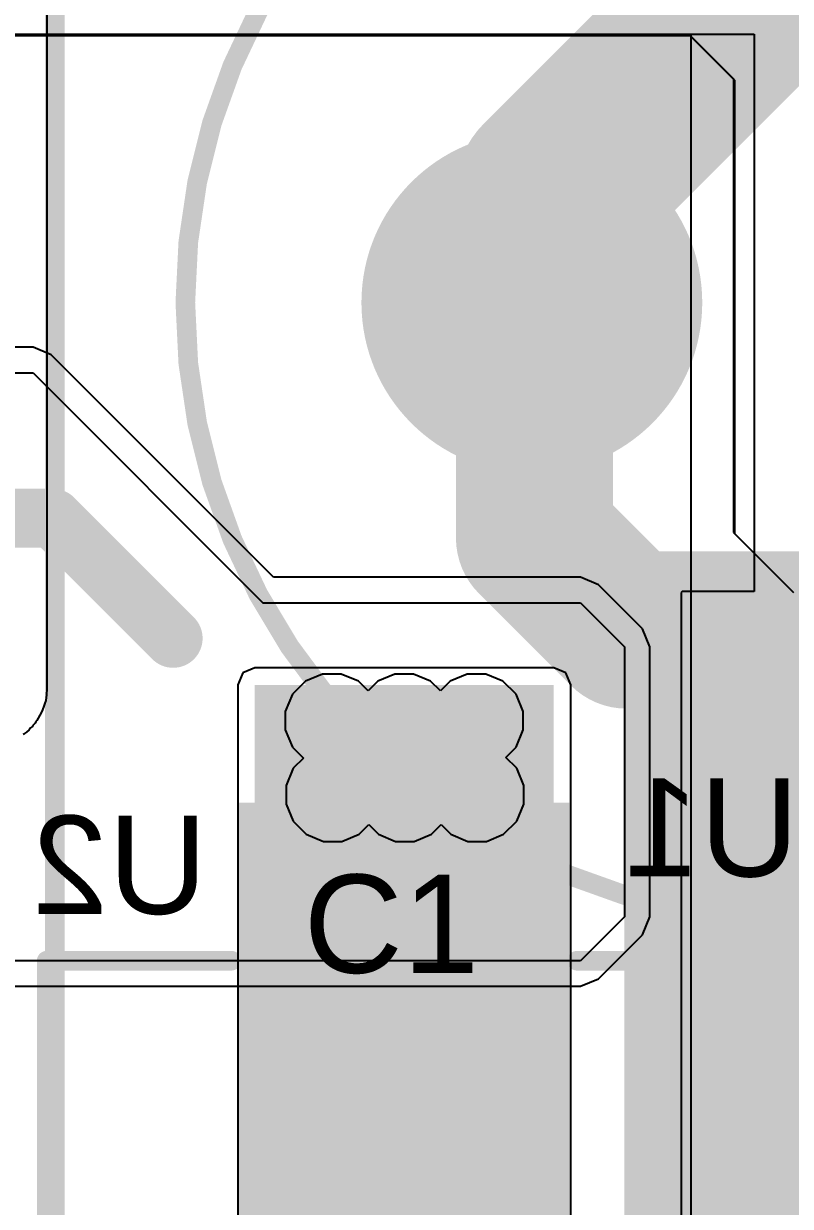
# Model space of a CAD drawing. Header units: millimetres. Extents: x -0.24 to 4.31, y -0.01 to 3.37.
# Drawn here: x 0.7661 to 0.9612, y 0.5981 to 0.899 of the extents above; entities that cross this region are included whole.
import ezdxf

# ---------------------------------------------------------------- set-up
doc = ezdxf.new("R2010")
doc.units = ezdxf.units.MM
doc.header["$MEASUREMENT"] = 0
for name, color, linetype in [('BottomLayer', 5, 'Continuous'), ('BottomOverlay', 54, 'Continuous'), ('BottomPaste', 16, 'Continuous'), ('BottomSolder', 6, 'Continuous'), ('MidLayer1', 16, 'Continuous'), ('MidLayer2', 76, 'Continuous'), ('MultiLayer', 9, 'Continuous'), ('PadHoleLayer', 156, 'Continuous'), ('TopLayer', 1, 'Continuous'), ('TopOverlay', 2, 'Continuous'), ('TopPaste', 8, 'Continuous'), ('TopSolder', 216, 'Continuous'), ('ViaHoleLayer', 16, 'Continuous')]:
    doc.layers.add(name, color=color, linetype=linetype)
doc.styles.add('Arial', font='arial.ttf', dxfattribs={"height": 0.2})

# ---------------------------------------------------------------- blocks, each defined once
blk = doc.blocks.new('6_8UF400V87EC0241_13')
at = {"layer": 'BottomLayer'}
h = blk.add_hatch(color=5, dxfattribs=at)
edge = h.paths.add_edge_path()
edge.add_arc((0.06929, 0), 0.03937, 0, 360)
at = {"layer": 'BottomSolder'}
h = blk.add_hatch(color=6, dxfattribs=at)
edge = h.paths.add_edge_path()
edge.add_arc((0.06929, 0), 0.04337, 0, 360)
at = {"layer": 'MidLayer1'}
h = blk.add_hatch(color=16, dxfattribs=at)
edge = h.paths.add_edge_path()
edge.add_arc((0.06929, 0), 0.03937, 0, 360)
at = {"layer": 'MidLayer2'}
h = blk.add_hatch(color=76, dxfattribs=at)
edge = h.paths.add_edge_path()
edge.add_arc((0.06929, 0), 0.03937, 0, 360)
at = {"layer": 'MultiLayer'}
h = blk.add_hatch(color=9, dxfattribs=at)
edge = h.paths.add_edge_path()
edge.add_arc((0.06929, 0), 0.03937, 0, 360)
at = {"layer": 'PadHoleLayer'}
h = blk.add_hatch(color=156, dxfattribs=at)
edge = h.paths.add_edge_path()
edge.add_arc((0.06929, 0), 0.01969, 0, 360)
at = {"layer": 'TopLayer'}
h = blk.add_hatch(color=1, dxfattribs=at)
edge = h.paths.add_edge_path()
edge.add_arc((0.06929, 0), 0.03937, 0, 360)
at = {"layer": 'TopSolder'}
h = blk.add_hatch(color=216, dxfattribs=at)
edge = h.paths.add_edge_path()
edge.add_arc((0.06929, 0), 0.04337, 0, 360)
at = {"layer": 'TopOverlay'}
for points, const_width in [([(0.15748, 0, 1), (-0.15748, 0, 1)], 0.005), ([(0.15623, 0, 1), (0.15873, 0, 1)], 0.0025)]:
    blk.add_lwpolyline(points, format="xyb", close=True, dxfattribs=dict(at, const_width=const_width))
blk = doc.blocks.new('HF32FA_G_005_HSL1_25')
at = {"layer": 'TopOverlay', "const_width": 0.005}
blk.add_lwpolyline([(-0.347, -0.2), (0.347, -0.2)], dxfattribs=at)
blk = doc.blocks.new('SOT_89_3_B_41')
at = {"layer": 'BottomLayer'}
for points in [[(-0.07047, 0.07864), (-0.04764, 0.07864), (-0.04764, 0.01053), (-0.07047, 0.01053)], [(-0.01142, 0.07864), (0.01142, 0.07864), (0.01142, 0.01053), (-0.01142, 0.01053)], [(0.04764, 0.07864), (0.07047, 0.07864), (0.07047, 0.01053), (0.04764, 0.01053)], [(-0.03805, 0.01506), (0.03805, 0.01506), (0.03805, -0.10423), (-0.03805, -0.10423)]]:
    blk.add_hatch(color=5, dxfattribs=at).paths.add_polyline_path(points)
at = {"layer": 'BottomPaste'}
for points in [[(-0.07047, 0.07864), (-0.04764, 0.07864), (-0.04764, 0.01053), (-0.07047, 0.01053)], [(-0.01142, 0.07864), (0.01142, 0.07864), (0.01142, 0.01053), (-0.01142, 0.01053)], [(0.04764, 0.07864), (0.07047, 0.07864), (0.07047, 0.01053), (0.04764, 0.01053)], [(-0.03805, 0.01506), (0.03805, 0.01506), (0.03805, -0.10423), (-0.03805, -0.10423)]]:
    blk.add_hatch(color=16, dxfattribs=at).paths.add_polyline_path(points)
at = {"layer": 'BottomSolder'}
for points in [[(-0.07447, 0.08264), (-0.04364, 0.08264), (-0.04364, 0.00653), (-0.07447, 0.00653)], [(-0.01542, 0.08264), (0.01542, 0.08264), (0.01542, 0.00653), (-0.01542, 0.00653)], [(0.04364, 0.08264), (0.07447, 0.08264), (0.07447, 0.00653), (0.04364, 0.00653)], [(-0.04205, 0.01906), (0.04205, 0.01906), (0.04205, -0.10823), (-0.04205, -0.10823)]]:
    blk.add_hatch(color=6, dxfattribs=at).paths.add_polyline_path(points)
at = {"layer": 'BottomOverlay', "const_width": 0.005}
for points in [[(-0.082, 0.05), (-0.082, 0.04)], [(-0.077, 0.045), (-0.082, 0.05)], [(-0.077, 0.045), (-0.082, 0.04)], [(-0.091, 0.035), (-0.091, -0.068)], [(0.091, 0.035), (0.091, -0.068)], [(-0.044, -0.068), (-0.091, -0.068)], [(0.091, -0.068), (0.044, -0.068)]]:
    blk.add_lwpolyline(points, dxfattribs=at)
at = {"layer": 'BottomOverlay', "const_width": 0.0025}
for points in [[(-0.08325, 0.05, 1), (-0.08075, 0.05, 1)], [(-0.08325, 0.05, 1), (-0.08075, 0.05, 1)], [(-0.07825, 0.045, 1), (-0.07575, 0.045, 1)], [(-0.07825, 0.045, 1), (-0.07575, 0.045, 1)], [(-0.08325, 0.04, 1), (-0.08075, 0.04, 1)], [(-0.08325, 0.04, 1), (-0.08075, 0.04, 1)], [(-0.09225, 0.035, 1), (-0.08975, 0.035, 1)], [(0.08975, 0.035, 1), (0.09225, 0.035, 1)], [(-0.09225, -0.068, 1), (-0.08975, -0.068, 1)], [(-0.09225, -0.068, 1), (-0.08975, -0.068, 1)], [(-0.04525, -0.068, 1), (-0.04275, -0.068, 1)], [(0.04275, -0.068, 1), (0.04525, -0.068, 1)], [(0.08975, -0.068, 1), (0.09225, -0.068, 1)], [(0.08975, -0.068, 1), (0.09225, -0.068, 1)]]:
    blk.add_lwpolyline(points, format="xyb", close=True, dxfattribs=at)
blk = doc.blocks.new('SMA_62')
at = {"layer": 'TopLayer'}
for points in [[(-0.12402, 0.03346), (-0.03346, 0.03346), (-0.03346, -0.03346), (-0.12402, -0.03346)], [(0.03346, 0.03346), (0.12402, 0.03346), (0.12402, -0.03346), (0.03346, -0.03346)]]:
    blk.add_hatch(color=1, dxfattribs=at).paths.add_polyline_path(points)
at = {"layer": 'TopOverlay'}
for points in [[(-0.16366, -0.056), (-0.12406, -0.056), (-0.12406, 0.05595), (-0.16366, 0.05595)], [(-0.12992, 0.03638), (-0.1022, 0.03638), (-0.1022, 0.05598), (-0.12992, 0.05598)], [(-0.12992, -0.05598), (-0.1022, -0.05598), (-0.1022, -0.03638), (-0.12992, -0.03638)]]:
    blk.add_hatch(color=2, dxfattribs=at).paths.add_polyline_path(points)
at = {"layer": 'TopPaste'}
for points in [[(-0.12402, 0.03346), (-0.03346, 0.03346), (-0.03346, -0.03346), (-0.12402, -0.03346)], [(0.03346, 0.03346), (0.12402, 0.03346), (0.12402, -0.03346), (0.03346, -0.03346)]]:
    blk.add_hatch(color=8, dxfattribs=at).paths.add_polyline_path(points)
at = {"layer": 'TopSolder'}
for points in [[(-0.12802, 0.03746), (-0.02946, 0.03746), (-0.02946, -0.03746), (-0.12802, -0.03746)], [(0.02946, 0.03746), (0.12802, 0.03746), (0.12802, -0.03746), (0.02946, -0.03746)]]:
    blk.add_hatch(color=216, dxfattribs=at).paths.add_polyline_path(points)
at = {"layer": 'TopOverlay', "const_width": 0.005}
for points in [[(-0.10465, 0.05345), (0.08115, 0.05345)], [(0.08115, 0.05345), (0.08115, 0.03985)], [(0.08115, -0.03985), (0.08115, -0.05345)], [(-0.10465, -0.05345), (0.08115, -0.05345)]]:
    blk.add_lwpolyline(points, dxfattribs=at)
at = {"layer": 'TopOverlay', "const_width": 0.0025}
for points in [[(-0.1059, 0.05345, 1), (-0.1034, 0.05345, 1)], [(0.0799, 0.05345, 1), (0.0824, 0.05345, 1)], [(0.0799, 0.05345, 1), (0.0824, 0.05345, 1)], [(0.0799, 0.03985, 1), (0.0824, 0.03985, 1)], [(0.0799, -0.03985, 1), (0.0824, -0.03985, 1)], [(-0.1059, -0.05345, 1), (-0.1034, -0.05345, 1)], [(0.0799, -0.05345, 1), (0.0824, -0.05345, 1)], [(0.0799, -0.05345, 1), (0.0824, -0.05345, 1)]]:
    blk.add_lwpolyline(points, format="xyb", close=True, dxfattribs=at)

msp = doc.modelspace()

# ---------------------------------------------------------------- hatches: boundary and pattern name
at = {"layer": 'BottomLayer'}
msp.add_hatch(color=5, dxfattribs=at).paths.add_polyline_path([(0.82489, 0.57753), (0.901, 0.57753), (0.901, 0.73075), (0.82489, 0.73075)])
h = msp.add_hatch(color=5, dxfattribs=at)
edge = h.paths.add_edge_path()
edge.add_arc((0.84455, 0.72166), 0.00787, 0, 360)
h = msp.add_hatch(color=5, dxfattribs=at)
edge = h.paths.add_edge_path()
edge.add_arc((0.86294, 0.72166), 0.00787, 0, 360)
h = msp.add_hatch(color=5, dxfattribs=at)
edge = h.paths.add_edge_path()
edge.add_arc((0.88133, 0.72166), 0.00787, 0, 360)
h = msp.add_hatch(color=5, dxfattribs=at)
edge = h.paths.add_edge_path()
edge.add_arc((0.84473, 0.70282), 0.00787, 0, 360)
h = msp.add_hatch(color=5, dxfattribs=at)
edge = h.paths.add_edge_path()
edge.add_arc((0.86312, 0.70282), 0.00787, 0, 360)
h = msp.add_hatch(color=5, dxfattribs=at)
edge = h.paths.add_edge_path()
edge.add_arc((0.88151, 0.70282), 0.00787, 0, 360)
at = {"layer": 'MidLayer1'}
h = msp.add_hatch(color=16, dxfattribs=at)
edge = h.paths.add_edge_path()
edge.add_arc((0.84455, 0.72166), 0.00787, 0, 360)
h = msp.add_hatch(color=16, dxfattribs=at)
edge = h.paths.add_edge_path()
edge.add_arc((0.86294, 0.72166), 0.00787, 0, 360)
h = msp.add_hatch(color=16, dxfattribs=at)
edge = h.paths.add_edge_path()
edge.add_arc((0.88133, 0.72166), 0.00787, 0, 360)
h = msp.add_hatch(color=16, dxfattribs=at)
edge = h.paths.add_edge_path()
edge.add_arc((0.84473, 0.70282), 0.00787, 0, 360)
h = msp.add_hatch(color=16, dxfattribs=at)
edge = h.paths.add_edge_path()
edge.add_arc((0.86312, 0.70282), 0.00787, 0, 360)
h = msp.add_hatch(color=16, dxfattribs=at)
edge = h.paths.add_edge_path()
edge.add_arc((0.88151, 0.70282), 0.00787, 0, 360)
at = {"layer": 'MidLayer2'}
h = msp.add_hatch(color=76, dxfattribs=at)
edge = h.paths.add_edge_path()
edge.add_arc((0.84455, 0.72166), 0.00787, 0, 360)
h = msp.add_hatch(color=76, dxfattribs=at)
edge = h.paths.add_edge_path()
edge.add_arc((0.86294, 0.72166), 0.00787, 0, 360)
h = msp.add_hatch(color=76, dxfattribs=at)
edge = h.paths.add_edge_path()
edge.add_arc((0.88133, 0.72166), 0.00787, 0, 360)
h = msp.add_hatch(color=76, dxfattribs=at)
edge = h.paths.add_edge_path()
edge.add_arc((0.84473, 0.70282), 0.00787, 0, 360)
h = msp.add_hatch(color=76, dxfattribs=at)
edge = h.paths.add_edge_path()
edge.add_arc((0.86312, 0.70282), 0.00787, 0, 360)
h = msp.add_hatch(color=76, dxfattribs=at)
edge = h.paths.add_edge_path()
edge.add_arc((0.88151, 0.70282), 0.00787, 0, 360)
at = {"layer": 'TopLayer'}
msp.add_hatch(color=1, dxfattribs=at).paths.add_polyline_path([(0.919, 0.51408), (1.0209, 0.51408), (1.0209, 0.74472), (0.919, 0.74472)])
h = msp.add_hatch(color=1, dxfattribs=at)
edge = h.paths.add_edge_path()
edge.add_arc((0.84455, 0.72166), 0.00787, 0, 360)
h = msp.add_hatch(color=1, dxfattribs=at)
edge = h.paths.add_edge_path()
edge.add_arc((0.86294, 0.72166), 0.00787, 0, 360)
h = msp.add_hatch(color=1, dxfattribs=at)
edge = h.paths.add_edge_path()
edge.add_arc((0.88133, 0.72166), 0.00787, 0, 360)
h = msp.add_hatch(color=1, dxfattribs=at)
edge = h.paths.add_edge_path()
edge.add_arc((0.84473, 0.70282), 0.00787, 0, 360)
h = msp.add_hatch(color=1, dxfattribs=at)
edge = h.paths.add_edge_path()
edge.add_arc((0.86312, 0.70282), 0.00787, 0, 360)
h = msp.add_hatch(color=1, dxfattribs=at)
edge = h.paths.add_edge_path()
edge.add_arc((0.88151, 0.70282), 0.00787, 0, 360)
at = {"layer": 'ViaHoleLayer'}
h = msp.add_hatch(color=16, dxfattribs=at)
edge = h.paths.add_edge_path()
edge.add_arc((0.84455, 0.72166), 0.00394, 0, 360)
h = msp.add_hatch(color=16, dxfattribs=at)
edge = h.paths.add_edge_path()
edge.add_arc((0.86294, 0.72166), 0.00394, 0, 360)
h = msp.add_hatch(color=16, dxfattribs=at)
edge = h.paths.add_edge_path()
edge.add_arc((0.88133, 0.72166), 0.00394, 0, 360)
h = msp.add_hatch(color=16, dxfattribs=at)
edge = h.paths.add_edge_path()
edge.add_arc((0.84473, 0.70282), 0.00394, 0, 360)
h = msp.add_hatch(color=16, dxfattribs=at)
edge = h.paths.add_edge_path()
edge.add_arc((0.86312, 0.70282), 0.00394, 0, 360)
h = msp.add_hatch(color=16, dxfattribs=at)
edge = h.paths.add_edge_path()
edge.add_arc((0.88151, 0.70282), 0.00394, 0, 360)

# ---------------------------------------------------------------- linework, layer by layer
at = {"layer": 'BottomLayer'}
for p, q in [((0.41756, 0.89628), (0.93586, 0.89628)), ((0.93586, 0.89628), (0.93586, 0.29071)), ((0.82489, 0.73508), (0.82183, 0.73381)), ((0.901, 0.73508), (0.82489, 0.73508)), ((0.90406, 0.73381), (0.901, 0.73508)), ((0.82183, 0.73381), (0.82056, 0.73075)), ((0.90533, 0.73075), (0.90406, 0.73381)), ((0.82056, 0.73075), (0.82056, 0.59344)), ((0.90533, 0.57753), (0.90533, 0.73075))]:
    msp.add_line(p, q, dxfattribs=at)
for points, const_width in [([(0.90092, 0.85592), (1.01367, 0.96867)], 0.05), ([(0.90092, 0.8335), (0.90092, 0.85592)], 0.05), ([(0.89542, 0.828), (0.90092, 0.8335)], 0.05), ([(0.55489, 0.77314), (0.7736, 0.77314)], 0.015), ([(0.7736, 0.77314), (0.80413, 0.74261)], 0.015)]:
    msp.add_lwpolyline(points, dxfattribs=dict(at, const_width=const_width))
for points, const_width in [([(0.88842, 0.85592, 1), (0.91342, 0.85592, 1)], 0.025), ([(0.88842, 0.85592, 1), (0.91342, 0.85592, 1)], 0.025), ([(0.88842, 0.8335, 1), (0.91342, 0.8335, 1)], 0.025), ([(0.88842, 0.8335, 1), (0.91342, 0.8335, 1)], 0.025), ([(0.88292, 0.828, 1), (0.90792, 0.828, 1)], 0.025), ([(0.76985, 0.77314, 1), (0.77735, 0.77314, 1)], 0.0075), ([(0.76985, 0.77314, 1), (0.77735, 0.77314, 1)], 0.0075), ([(0.80038, 0.74261, 1), (0.80788, 0.74261, 1)], 0.0075)]:
    msp.add_lwpolyline(points, format="xyb", close=True, dxfattribs=dict(at, const_width=const_width))
at = {"layer": 'BottomOverlay'}
for p, q in [((0.77195, 0.95041), (0.77195, 0.75097)), ((0.77195, 0.75097), (0.77195, 0.75083)), ((0.77195, 0.75083), (0.77202, 0.72976)), ((0.77188, 0.72823), (0.77174, 0.72683)), ((0.77202, 0.72976), (0.77188, 0.72823)), ((0.77125, 0.72536), (0.7709, 0.72445)), ((0.77146, 0.72613), (0.77125, 0.72536)), ((0.77174, 0.72683), (0.77146, 0.72613)), ((0.77055, 0.72368), (0.76943, 0.72172)), ((0.7709, 0.72445), (0.77055, 0.72368)), ((0.76747, 0.71934), (0.76684, 0.71871)), ((0.76782, 0.71983), (0.76747, 0.71934)), ((0.76831, 0.72018), (0.76782, 0.71983)), ((0.76845, 0.72046), (0.76831, 0.72018)), ((0.76901, 0.72102), (0.76845, 0.72046)), ((0.76915, 0.72144), (0.76901, 0.72102)), ((0.76943, 0.72172), (0.76915, 0.72144)), ((0.76628, 0.71829), (0.766, 0.71815)), ((0.76656, 0.71857), (0.76628, 0.71829)), ((0.76684, 0.71871), (0.76656, 0.71857))]:
    msp.add_line(p, q, dxfattribs=at)
at = {"layer": 'MidLayer1'}
for p, q in [((0.30972, 0.89628), (0.93536, 0.89628)), ((0.93536, 0.89628), (0.94672, 0.88492)), ((0.94672, 0.88492), (0.94672, 0.76957)), ((0.76848, 0.81664), (0.31381, 0.81664)), ((0.77307, 0.81473), (0.76848, 0.81664)), ((0.82967, 0.75814), (0.77307, 0.81473)), ((0.31112, 0.81014), (0.76848, 0.81014)), ((0.76848, 0.81014), (0.82698, 0.75164)), ((0.94672, 0.76957), (0.96174, 0.75454)), ((0.90781, 0.75814), (0.82967, 0.75814)), ((0.9124, 0.75623), (0.90781, 0.75814)), ((0.92359, 0.74505), (0.9124, 0.75623)), ((0.82698, 0.75164), (0.90781, 0.75164)), ((0.90781, 0.75164), (0.919, 0.74045)), ((0.92549, 0.74045), (0.92359, 0.74505)), ((0.919, 0.74045), (0.919, 0.67177)), ((0.92549, 0.67177), (0.92549, 0.74045)), ((0.919, 0.67177), (0.90781, 0.66059)), ((0.92359, 0.66718), (0.92549, 0.67177)), ((0.9124, 0.65599), (0.92359, 0.66718)), ((0.90781, 0.66059), (0.72643, 0.66059)), ((0.90781, 0.65409), (0.9124, 0.65599)), ((0.72643, 0.65409), (0.90781, 0.65409))]:
    msp.add_line(p, q, dxfattribs=at)
at = {"layer": 'MidLayer2'}
for p, q in [((0.31, 0.896), (0.93564, 0.896)), ((0.93564, 0.896), (0.947, 0.88464)), ((0.947, 0.88464), (0.947, 0.76929)), ((0.947, 0.76929), (0.96202, 0.75427)), ((0.83782, 0.73173), (0.83448, 0.72839)), ((0.84218, 0.73353), (0.83782, 0.73173)), ((0.84691, 0.73353), (0.84218, 0.73353)), ((0.85127, 0.73173), (0.84691, 0.73353)), ((0.85374, 0.72926), (0.85127, 0.73173)), ((0.85621, 0.73173), (0.85374, 0.72926)), ((0.86057, 0.73353), (0.85621, 0.73173)), ((0.8653, 0.73353), (0.86057, 0.73353)), ((0.86966, 0.73173), (0.8653, 0.73353)), ((0.87213, 0.72926), (0.86966, 0.73173)), ((0.8746, 0.73173), (0.87213, 0.72926)), ((0.87896, 0.73353), (0.8746, 0.73173)), ((0.88369, 0.73353), (0.87896, 0.73353)), ((0.88805, 0.73173), (0.88369, 0.73353)), ((0.89139, 0.72839), (0.88805, 0.73173)), ((0.83448, 0.72839), (0.83267, 0.72402)), ((0.8932, 0.72402), (0.89139, 0.72839)), ((0.83267, 0.72402), (0.83267, 0.7193)), ((0.8932, 0.7193), (0.8932, 0.72402)), ((0.83267, 0.7193), (0.83448, 0.71493)), ((0.89139, 0.71493), (0.8932, 0.7193)), ((0.83448, 0.71493), (0.83727, 0.71215)), ((0.88879, 0.71233), (0.89139, 0.71493)), ((0.83727, 0.71215), (0.83467, 0.70955)), ((0.89158, 0.70955), (0.88879, 0.71233)), ((0.83467, 0.70955), (0.83286, 0.70518)), ((0.89339, 0.70518), (0.89158, 0.70955)), ((0.83286, 0.70518), (0.83286, 0.70046)), ((0.89339, 0.70046), (0.89339, 0.70518)), ((0.83286, 0.70046), (0.83467, 0.69609)), ((0.89158, 0.69609), (0.89339, 0.70046)), ((0.83467, 0.69609), (0.83801, 0.69275)), ((0.85146, 0.69275), (0.85393, 0.69522)), ((0.85393, 0.69522), (0.8564, 0.69275)), ((0.86985, 0.69275), (0.87232, 0.69522)), ((0.87232, 0.69522), (0.87479, 0.69275)), ((0.88824, 0.69275), (0.89158, 0.69609)), ((0.83801, 0.69275), (0.84237, 0.69095)), ((0.84709, 0.69095), (0.85146, 0.69275)), ((0.8564, 0.69275), (0.86076, 0.69095)), ((0.86549, 0.69095), (0.86985, 0.69275)), ((0.87479, 0.69275), (0.87915, 0.69095)), ((0.88388, 0.69095), (0.88824, 0.69275)), ((0.84237, 0.69095), (0.84709, 0.69095)), ((0.86076, 0.69095), (0.86549, 0.69095)), ((0.87915, 0.69095), (0.88388, 0.69095))]:
    msp.add_line(p, q, dxfattribs=at)
at = {"layer": 'TopLayer'}
for p, q in [((0.35204, 0.89628), (0.952, 0.89628)), ((0.952, 0.89628), (0.952, 0.75454)), ((0.9337, 0.75454), (0.93342, 0.75427)), ((0.93342, 0.75427), (0.93342, 0.38947)), ((0.952, 0.75454), (0.9337, 0.75454)), ((0.83782, 0.73173), (0.83448, 0.72839)), ((0.84218, 0.73353), (0.83782, 0.73173)), ((0.84691, 0.73353), (0.84218, 0.73353)), ((0.85127, 0.73173), (0.84691, 0.73353)), ((0.85374, 0.72926), (0.85127, 0.73173)), ((0.85621, 0.73173), (0.85374, 0.72926)), ((0.86057, 0.73353), (0.85621, 0.73173)), ((0.8653, 0.73353), (0.86057, 0.73353)), ((0.86966, 0.73173), (0.8653, 0.73353)), ((0.87213, 0.72926), (0.86966, 0.73173)), ((0.8746, 0.73173), (0.87213, 0.72926)), ((0.87896, 0.73353), (0.8746, 0.73173)), ((0.88369, 0.73353), (0.87896, 0.73353)), ((0.88805, 0.73173), (0.88369, 0.73353)), ((0.89139, 0.72839), (0.88805, 0.73173)), ((0.83448, 0.72839), (0.83267, 0.72402)), ((0.8932, 0.72402), (0.89139, 0.72839)), ((0.83267, 0.72402), (0.83267, 0.7193)), ((0.8932, 0.7193), (0.8932, 0.72402)), ((0.83267, 0.7193), (0.83448, 0.71493)), ((0.89139, 0.71493), (0.8932, 0.7193)), ((0.83448, 0.71493), (0.83727, 0.71215)), ((0.88879, 0.71233), (0.89139, 0.71493)), ((0.83727, 0.71215), (0.83467, 0.70955)), ((0.89158, 0.70955), (0.88879, 0.71233)), ((0.83467, 0.70955), (0.83286, 0.70518)), ((0.89339, 0.70518), (0.89158, 0.70955)), ((0.83286, 0.70518), (0.83286, 0.70046)), ((0.89339, 0.70046), (0.89339, 0.70518)), ((0.83286, 0.70046), (0.83467, 0.69609)), ((0.89158, 0.69609), (0.89339, 0.70046)), ((0.83467, 0.69609), (0.83801, 0.69275)), ((0.85146, 0.69275), (0.85393, 0.69522)), ((0.85393, 0.69522), (0.8564, 0.69275)), ((0.86985, 0.69275), (0.87232, 0.69522)), ((0.87232, 0.69522), (0.87479, 0.69275)), ((0.88824, 0.69275), (0.89158, 0.69609)), ((0.83801, 0.69275), (0.84237, 0.69095)), ((0.84709, 0.69095), (0.85146, 0.69275)), ((0.8564, 0.69275), (0.86076, 0.69095)), ((0.86549, 0.69095), (0.86985, 0.69275)), ((0.87479, 0.69275), (0.87915, 0.69095)), ((0.88388, 0.69095), (0.88824, 0.69275)), ((0.84237, 0.69095), (0.84709, 0.69095)), ((0.86076, 0.69095), (0.86549, 0.69095)), ((0.87915, 0.69095), (0.88388, 0.69095))]:
    msp.add_line(p, q, dxfattribs=at)
at = {"layer": 'TopLayer', "const_width": 0.04}
for points in [[(0.89542, 0.828), (0.8961, 0.82732)], [(0.8961, 0.76815), (0.8961, 0.82732)], [(0.8961, 0.76815), (0.91953, 0.74472)], [(0.91953, 0.74472), (1.19357, 0.74472)]]:
    msp.add_lwpolyline(points, dxfattribs=at)
at = {"layer": 'TopLayer', "const_width": 0.02}
for points in [[(0.88542, 0.828, 1), (0.90542, 0.828, 1)], [(0.8861, 0.82732, 1), (0.9061, 0.82732, 1)], [(0.8861, 0.82732, 1), (0.9061, 0.82732, 1)], [(0.8861, 0.76815, 1), (0.9061, 0.76815, 1)], [(0.8861, 0.76815, 1), (0.9061, 0.76815, 1)], [(0.90953, 0.74472, 1), (0.92953, 0.74472, 1)], [(0.90953, 0.74472, 1), (0.92953, 0.74472, 1)]]:
    msp.add_lwpolyline(points, format="xyb", close=True, dxfattribs=at)

# ---------------------------------------------------------------- block references
for name, p, rotation in [('HF32FA_G_005_HSL1_25', (0.574, 0.764), 90), ('6_8UF400V87EC0241_13', (0.96471, 0.828), 180), ('SOT_89_3_B_41', (0.86295, 0.59259), 180), ('SMA_62', (0.98743, 0.53197), 90)]:
    msp.add_blockref(name, p, dxfattribs=dict(rotation=rotation))

# ---------------------------------------------------------------- texts
at = {"layer": 'BottomOverlay', "style": 'Arial', "text_generation_flag": 2}
for s, p in [('U1', (0.96338, 0.68202)), ('U2', (0.81283, 0.6725))]:
    msp.add_text(s, height=0.025, dxfattribs=at).set_placement(p)
at = {"layer": 'TopOverlay', "style": 'Arial'}
msp.add_text('C1', height=0.025, dxfattribs=at).set_placement((0.83734, 0.6575))

doc.saveas('drawing.dxf')
